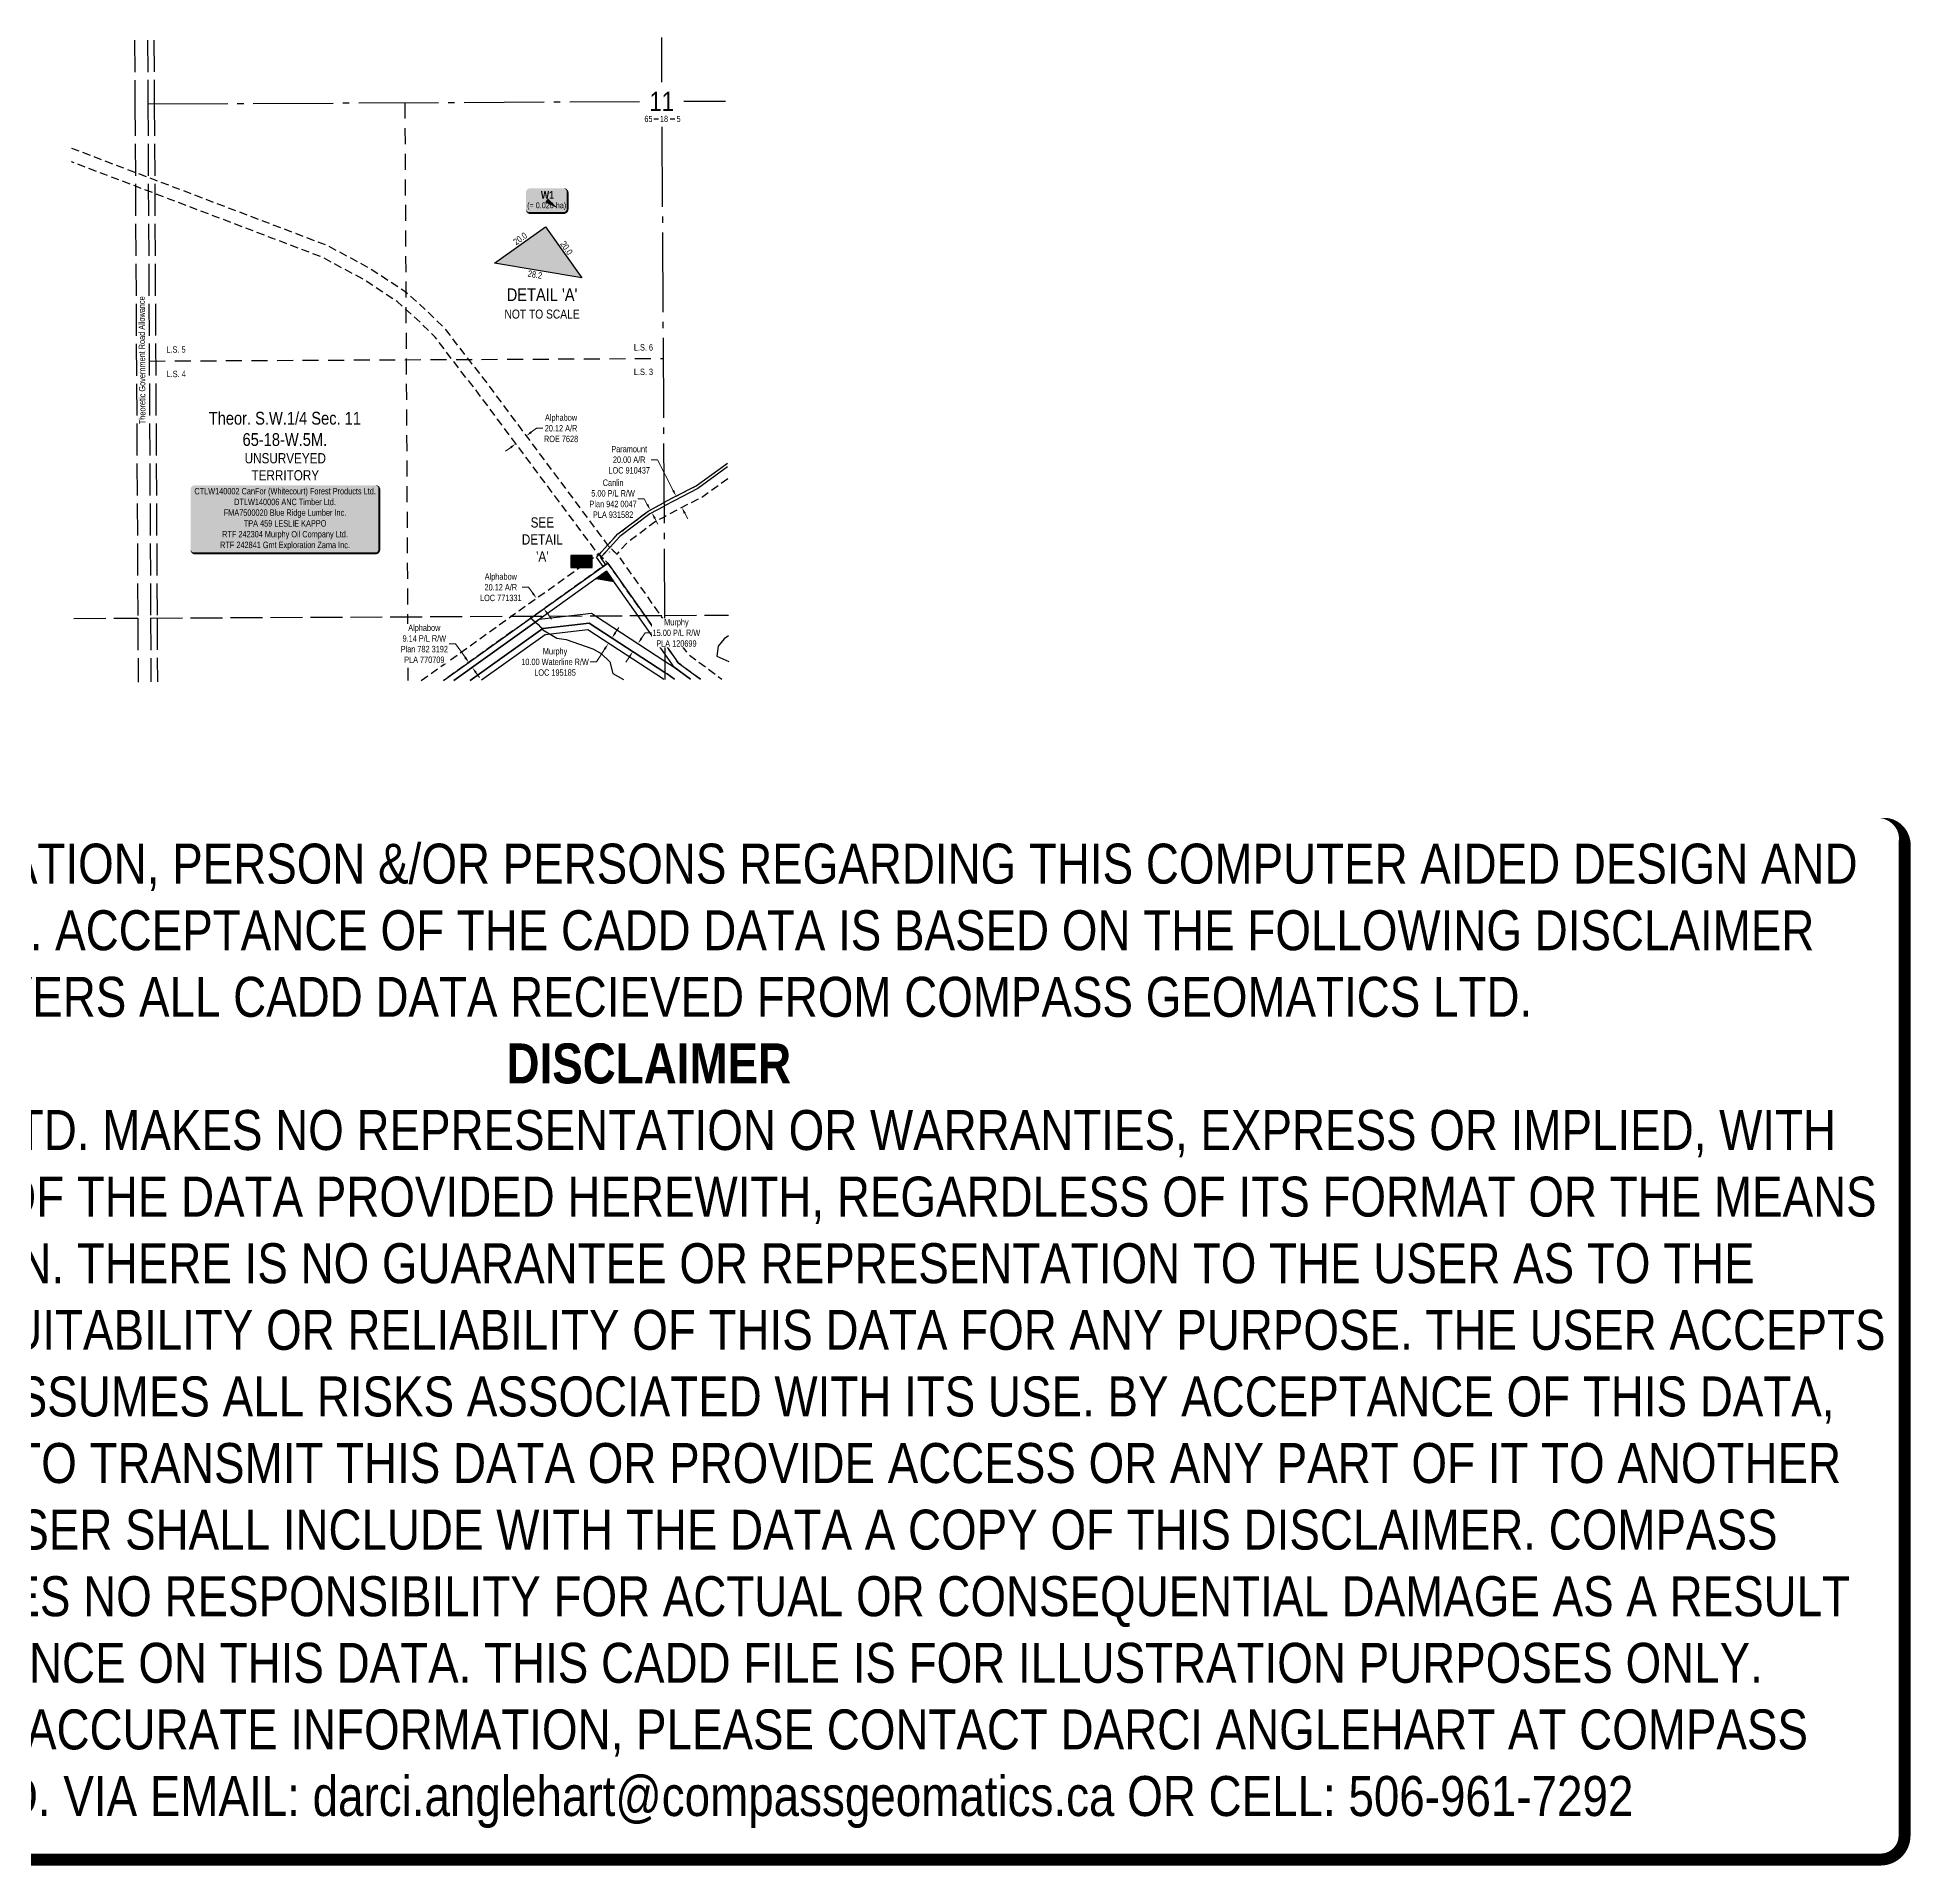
# Model space of a CAD drawing. Extents: x 521851 to 527154, y 6048777 to 6051637.
# Drawn here: x 524223 to 527154, y 6048777 to 6051637 of the extents above; entities that cross this region are included whole.
import ezdxf
from ezdxf.enums import TextEntityAlignment as Align

# ---------------------------------------------------------------- set-up
doc = ezdxf.new("R2010")
doc.units = 0
doc.header["$LTSCALE"] = 5
for name, pattern in [('foc-ACCESSROAD', [3.75, 2.5, -1.25]), ('foc-LSD', [8, 5, -3]), ('foc-QUARTERLINE', [33, 25, -3, 2, -3]), ('foc-UNSURVEYED', [12.5, 10, -2.5])]:
    doc.linetypes.add(name, pattern=pattern)
for name, color, linetype in [('10', 1, 'Continuous'), ('9', 3, 'Continuous'), ('C-RW', 13, 'Continuous'), ('C-SYMBOL', 7, 'Continuous'), ('DETAIL-T', 7, 'Continuous'), ('F-AR', 190, 'foc-ACCESSROAD'), ('F-RW', 190, 'Continuous'), ('L-QSEC', 8, 'foc-QUARTERLINE'), ('L-ROAD-T', 7, 'Continuous'), ('L-SECLBL', 7, 'Continuous'), ('L-SECTION-LSD', 7, 'foc-LSD'), ('L-UNS-T', 3, 'Continuous'), ('L-USEC', 7, 'foc-UNSURVEYED'), ('P-TEMP-BLOCKS', 250, 'Continuous'), ('P-TEMP-H', 41, 'Continuous'), ('P-TEMP_WORKSPACE', 46, 'Continuous'), ('T-WATER', 160, 'Continuous')]:
    doc.layers.add(name, color=color, linetype=linetype)
for name, color, linetype, lineweight in [('C-RW-T', 13, 'Continuous', 9), ('F-AR-T', 190, 'Continuous', 9), ('F-RW-T', 190, 'Continuous', 9), ('P-TEMP-T', 46, 'Continuous', 18)]:
    doc.layers.add(name, color=color, linetype=linetype, lineweight=lineweight)
doc.layers.add('DISCLAIMER', color=7, linetype='Continuous', plot=False)
doc.styles.add('100L', font='ARIALN.TTF', dxfattribs={"height": 11})
doc.styles.add('175L', font='ARIALN.TTF', dxfattribs={"height": 20})
doc.styles.add('80', font='ARIALN.TTF', dxfattribs={"height": 10})
doc.styles.add('80CG', font='ARIALN.TTF', dxfattribs={"height": 10})
doc.styles.add('80L', font='ARIALN.TTF', dxfattribs={"height": 10})
doc.styles.add('BOLD', font='ARIALNB.TTF')
doc.styles.add('foc-LtypeFont', font='ARIALN.TTF', dxfattribs={"height": 7.349999999999999})
doc.styles.add('SIMPLEX', font='ARIALN.TTF')
doc.linetypes.add('foc-TOPO-flowdirection', pattern='A,20,[">",foc-LtypeFont,S=0.3,R=0,X=0,Y=-0.945],-1e-05', length=20.00001)
doc.linetypes.add('foc-TOPO-flowdirection-NOLINE', pattern='A,0,[">",foc-LtypeFont,S=0.3,R=0,X=0,Y=-0.945],-20,[">",foc-LtypeFont,S=0.3,R=0,X=0,Y=-0.945],0', length=20)
doc.dimstyles.new('Compass 5 000', dxfattribs={"dimscale": 5, "dimtxt": 9, "dimasz": 2, "dimexe": 0.2, "dimexo": 0.0625, "dimgap": 0.5, "dimtad": 0, "dimtih": 1, "dimtoh": 1, "dimzin": 0, "dimdsep": 46, "dimtxsty": '80CG', "dimcen": 0.1, "dimse1": 1, "dimse2": 1, "dimclrd": 256, "dimclrt": 256, "dimaunit": 1, "dimadec": 4, "dimazin": 0, "dimtfac": 0.06, "dimtofl": 0, "dimtmove": 0, "dimatfit": 1, "dimfxl": 0.2, "dimtolj": 1, "dimtzin": 0, "dimlwd": -1, "dimarcsym": 0})

# ---------------------------------------------------------------- blocks, each defined once
blk = doc.blocks.new('L-SECLBL')
at = {"layer": '9', "color": 7}
for p, q in [((-5.082139060913505, -27.83004804289613), (-12.28857354467345, -27.83004804289613)), ((20.70431141927111, -27.83004804289613), (13.49787693551116, -27.83004804289613))]:
    blk.add_line(p, q, dxfattribs=at)
at = {"layer": '10', "color": 2, "style": 'SIMPLEX'}
blk.add_attdef('SEC', text='', height=30, dxfattribs=at).set_placement((0, 0), align=Align.MIDDLE)
at = {"layer": '10', "color": 5, "style": '80L'}
blk.add_attdef('TWP', text='', height=9.5, dxfattribs=at).set_placement((-14.43410290347765, -27.36845155570791), align=Align.MIDDLE_RIGHT)
blk.add_attdef('RGE', text='', height=9.5, dxfattribs=at).set_placement((3.622123863462547, -27.36845155570791), align=Align.MIDDLE_CENTER)
blk.add_attdef('MER', text='', height=9.5, dxfattribs=at).set_placement((23.16775162027989, -27.36845155570791), align=Align.MIDDLE_LEFT)
blk = doc.blocks.new('*D24')
at = {"layer": 'C-RW-T', "transparency": 16777216}
for p, q in [((525127.1801828123, 6050705.670840802), (525132.6235190243, 6050714.059529072)), ((525097.5951906117, 6050660.077611325), (525087.5951906117, 6050660.077611325)), ((525110.852993824, 6050680.509121332), (525097.5951906117, 6050660.077611325))]:
    blk.add_line(p, q, dxfattribs=at)
for points in [[(525109.4548791125, 6050681.416344034), (525112.2511085356, 6050679.601898631), (525116.2963300361, 6050688.897809602)], [(525125.7820681008, 6050706.578063503), (525128.5782975238, 6050704.7636181), (525121.7368466002, 6050697.282152532)]]:
    blk.add_solid(points, dxfattribs=at)
at = {"layer": 'C-RW-T', "transparency": 16777216, "insert": (525032.9157908848, 6050660.077611326), "char_height": 10, "attachment_point": 5, "style": '80CG'}
blk.add_mtext('\\A1;Murphy\\P10.00 Waterline R/W\\PLOC 195185', dxfattribs=at)
blk = doc.blocks.new('*D25')
at = {"layer": 'F-RW-T', "transparency": 16777216}
for p, q in [((524877.0641656807, 6050688.436444518), (524867.0641656811, 6050688.436444517)), ((524892.1138177132, 6050667.371088862), (524877.0641656807, 6050688.436444518)), ((524909.0481184893, 6050643.667745566), (524914.8612598889, 6050635.530953381))]:
    blk.add_line(p, q, dxfattribs=at)
for points in [[(524893.4699497442, 6050668.339945762), (524890.7576856823, 6050666.402231963), (524897.9269591128, 6050659.234296678)], [(524910.4042505203, 6050644.636602466), (524907.6919864584, 6050642.698888667), (524903.2349770898, 6050651.804537752)]]:
    blk.add_solid(points, dxfattribs=at)
at = {"layer": 'F-RW-T', "transparency": 16777216, "insert": (524828.360209337, 6050688.436444517), "char_height": 10, "attachment_point": 5, "style": '80CG', "bg_fill": 3, "box_fill_scale": 1.1, "bg_fill_color": 256, "bg_fill_true_color": 13158600, "bg_fill_transparency": 0}
blk.add_mtext('\\A1;Alphabow\\P9.14 P/L R/W\\PPlan 782 3192\\PPLA 770709', dxfattribs=at)
blk = doc.blocks.new('*U30')
h = blk.add_hatch(color=255)
edge = h.paths.add_edge_path()
edge.add_line((-141.5, -54), (141.5, -54))
edge.add_arc((141.5, -48), 6, 270, 360)
edge.add_line((147.5, -48), (147.5, 46.5))
edge.add_arc((141.5, 46.5), 6, 0, 90)
edge.add_line((141.5, 52.5), (-141.5, 52.5))
edge.add_arc((-141.5, 46.5), 6, 90, 180)
edge.add_line((-147.5, 46.5), (-147.5, -48))
edge.add_arc((-141.5, -48), 6, 180, 270)
at = {"color": 44, "flags": 128}
blk.add_lwpolyline([(-141.5, -54, 3, 3, 0), (141.5, -54, 3, 3, 0.414213562373095), (147.5, -48, 3, 3, 0), (147.5, 46.5, 3, 0, 0.414213562373095), (141.5, 52.5, 0, 0, 0), (-141.5, 52.5, 0, 0, 0.414213562373095), (-147.5, 46.5, 0, 0, 0), (-147.5, -48, 0, 3, 0.414213562373095)], format="xyseb", close=True, dxfattribs=at)
at = {"color": 44, "style": '80'}
blk.add_attdef('ENTER_TEXT_001', (-35.98567530695772, -4.996589358799454), '', height=10, dxfattribs=at)
blk = doc.blocks.new('*D26')
at = {"layer": 'F-AR-T', "transparency": 16777216}
for p, q in [((524991.5486861607, 6050776.835251905), (524981.5486861602, 6050776.835251905)), ((524998.0233572498, 6050767.772955339), (524991.5486861607, 6050776.835251905)), ((525021.34778962, 6050735.126830082), (525027.161124018, 6050726.990175784))]:
    blk.add_line(p, q, dxfattribs=at)
for points in [[(524999.3794662994, 6050768.741844404), (524996.6672482002, 6050766.804066272), (525003.8366916478, 6050759.636301041)], [(525022.7038986697, 6050736.095719148), (525019.9916805704, 6050734.157941015), (525015.5344552221, 6050743.263484381)]]:
    blk.add_solid(points, dxfattribs=at)
at = {"layer": 'F-AR-T', "transparency": 16777216, "insert": (524948.0357257235, 6050776.835251905), "char_height": 10, "attachment_point": 5, "style": '80CG'}
blk.add_mtext('\\A1;Alphabow\\P20.12 A/R\\PLOC 771331', dxfattribs=at)
blk = doc.blocks.new('*D27')
at = {"layer": 'F-AR-T', "transparency": 16777216}
for p, q in [((524995.7236461695, 6051019.569448348), (525003.7383721741, 6051025.549763312)), ((525003.7383721741, 6051025.549763312), (525013.7383721741, 6051025.549763311)), ((524963.5667755445, 6050995.575089155), (524955.55204954, 6050989.59477419))]:
    blk.add_line(p, q, dxfattribs=at)
for points in [[(524994.726927009, 6051020.905236015), (524996.7203653306, 6051018.233660679), (524987.7089201645, 6051013.589133384)], [(524962.570056384, 6050996.910876822), (524964.5634947056, 6050994.239301486), (524971.5815015496, 6051001.555404118)]]:
    blk.add_solid(points, dxfattribs=at)
at = {"layer": 'F-AR-T', "transparency": 16777216, "insert": (525042.2854390224, 6051025.549763312), "char_height": 10, "attachment_point": 5, "style": '80CG'}
blk.add_mtext('\\A1;Alphabow\\P20.12 A/R\\PROE 7628', dxfattribs=at)
blk = doc.blocks.new('*D28')
at = {"layer": 'F-AR-T', "transparency": 16777216}
for p, q in [((525193.1853967253, 6050976.381411724), (525183.1853967258, 6050976.381411725)), ((525217.7021167865, 6050928.331459931), (525193.1853967253, 6050976.381411724)), ((525235.8835626356, 6050892.697917009), (525240.4284776468, 6050883.790406272))]:
    blk.add_line(p, q, dxfattribs=at)
for points in [[(525219.1867019096, 6050929.088945767), (525216.2175316638, 6050927.573974096), (525222.2470317977, 6050919.423949193)], [(525237.3681477588, 6050893.455402845), (525234.398977513, 6050891.940431174), (525231.3386476245, 6050901.605427747)]]:
    blk.add_solid(points, dxfattribs=at)
at = {"layer": 'F-AR-T', "transparency": 16777216, "insert": (525148.8845781712, 6050976.381411726), "char_height": 10, "attachment_point": 5, "style": '80CG'}
blk.add_mtext('\\A1;Paramount\\P20.00 A/R\\PLOC 910437', dxfattribs=at)
blk = doc.blocks.new('*D29')
at = {"layer": 'F-RW-T', "transparency": 16777216}
for p, q in [((525172.4298667475, 6050915.409028355), (525162.4298667475, 6050915.409028355)), ((525177.1820223937, 6050906.610334321), (525172.4298667475, 6050915.409028355)), ((525189.0621002107, 6050884.614175608), (525193.8142558569, 6050875.815481574))]:
    blk.add_line(p, q, dxfattribs=at)
for points in [[(525178.6484713992, 6050907.402360261), (525175.7155733882, 6050905.81830838), (525181.9341780399, 6050897.811640286)], [(525190.5285492162, 6050885.406201549), (525187.5956512052, 6050883.822149667), (525184.3099445645, 6050893.412869643)]]:
    blk.add_solid(points, dxfattribs=at)
at = {"layer": 'F-RW-T', "transparency": 16777216, "insert": (525123.6952146324, 6050915.409028355), "char_height": 10, "attachment_point": 5, "style": '80CG'}
blk.add_mtext('\\A1;Canlin\\P5.00 P/L R/W\\PPlan 942 0047\\PPLA 931582', dxfattribs=at)
blk = doc.blocks.new('*U31')
h = blk.add_hatch(color=191)
edge = h.paths.add_edge_path()
edge.add_line((-26.49999999999998, -20), (26.49999999999998, -20))
edge.add_arc((26.49999999999998, -14), 6, 270, 360)
edge.add_line((32.49999999999998, -14), (32.49999999999998, 12.5))
edge.add_arc((26.49999999999998, 12.5), 6, 0, 90)
edge.add_line((26.49999999999998, 18.5), (-26.49999999999998, 18.5))
edge.add_arc((-26.49999999999998, 12.5), 6, 90, 180)
edge.add_line((-32.49999999999998, 12.5), (-32.49999999999998, -14))
edge.add_arc((-26.49999999999998, -14), 6, 180, 270)
at = {"color": 250, "flags": 128}
blk.add_lwpolyline([(-26.49999999999998, -20, 3, 3, 0), (26.49999999999998, -20, 3, 3, 0.414213562373095), (32.49999999999998, -14, 3, 3, 0), (32.49999999999998, 12.5, 3, 0, 0.414213562373095), (26.49999999999998, 18.5, 0, 0, 0), (-26.49999999999998, 18.5, 0, 0, 0.414213562373095), (-32.49999999999998, 12.5, 0, 0, 0), (-32.49999999999998, -14, 0, 3, 0.414213562373095)], format="xyseb", close=True, dxfattribs=at)
at = {"flags": 128}
blk.add_lwpolyline([(17.59056231127318, -12.70077789329578, 0, 7.499999999999998, 0), (-0.5199258104503687, -0.1220058505066113, 0, 0, 0)], format="xyseb", dxfattribs=at)
at = {"color": 250}
for tag, p, height, style in [('TEMP_AREA_W1_001', (-9.212824010914055, 2.244292974654144), 12, 'BOLD'), ('ENTER_TEXT_001', (-30.65893587994544, -12.47010782646594), 9, '80')]:
    blk.add_attdef(tag, p, '', height=height, dxfattribs=dict(at, style=style))
blk = doc.blocks.new('Temp_Area')
h = blk.add_hatch(color=191)
h.dxf.hatch_style = 1
h.paths.add_polyline_path([(-16.82711371331243, -9.436567862801894), (16.33187767662457, -9.436567862801894), (16.33187767662457, 9.053714016554295), (-16.82711371331243, 9.053714016554295)])
at = {"color": 250}
for points in [[(-17.02711371331247, -9.636567862801712), (16.53187767662462, -9.636567862801712), (16.53187767662462, 9.253714016554113), (-17.02711371331247, 9.253714016554113)], [(-16.92711371331245, -9.536567862801803), (16.43187767662459, -9.536567862801803), (16.43187767662459, 9.153714016554204), (-16.92711371331245, 9.153714016554204)]]:
    blk.add_lwpolyline(points, close=True, dxfattribs=at)
at = {"color": 250, "style": '80L'}
blk.add_attdef('TEMPORARY', text='', height=9, dxfattribs=at).set_placement((0.001048257894581184, -0.1484938545327168), align=Align.MIDDLE_CENTER)
blk = doc.blocks.new('*D33')
at = {"layer": 'C-RW-T', "transparency": 16777216}
for p, q in [((525168.2201197548, 6050697.124495313), (525173.6793821319, 6050705.502827742)), ((525173.6793821319, 6050705.502827742), (525183.6793821319, 6050705.502827742)), ((525149.1649879036, 6050667.880575877), (525143.7057255264, 6050659.502243447))]:
    blk.add_line(p, q, dxfattribs=at)
for points in [[(525166.8237310168, 6050698.034372375), (525169.6165084932, 6050696.21461825), (525162.7608573777, 6050688.746162883)], [(525147.7685991656, 6050668.790452939), (525150.561376642, 6050666.970698814), (525154.6242502807, 6050676.258908306)]]:
    blk.add_solid(points, dxfattribs=at)
at = {"layer": 'C-RW-T', "transparency": 16777216, "insert": (525222.76533029, 6050705.502827743), "char_height": 10, "attachment_point": 5, "style": '80CG', "bg_fill": 3, "box_fill_scale": 1.1, "bg_fill_color": 256, "bg_fill_true_color": 13158600, "bg_fill_transparency": 0}
blk.add_mtext('\\A1;Murphy\\P15.00 P/L R/W\\PPLA 120699', dxfattribs=at)
blk = doc.blocks.new('Disclaimer_Legal')
at = {"layer": 'DISCLAIMER', "color": 254, "flags": 128}
blk.add_lwpolyline([(-3612.859355113964, -1104.601793492536, 37.5, 37.5, 0), (4096.10254652852, -1104.601793492536, 37.5, 37.5, 0.414213562373095), (4171.10254652852, -1029.601793492536, 37.5, 37.5, 0), (4171.10254652852, 2078.694150954953, 37.5, 0, 0.414213562373095), (4096.10254652852, 2153.694150954953, 0, 0, 0), (-3612.859355113964, 2153.694150954953, 0, 0, 0.414213562373095), (-3687.859355113964, 2078.694150954953, 0, 0, 0), (-3687.859355113964, -1029.601793492536, 0, 37.5, 0.414213562373095)], format="xyseb", close=True, dxfattribs=at)
at = {"layer": 'DISCLAIMER', "color": 254, "insert": (241.6215957072782, 533.9211787312088), "char_height": 125, "width": 7717.567617301413, "attachment_point": 5, "style": '80'}
blk.add_mtext('NOTICE TO THE CORPORATION, PERSON &/OR PERSONS REGARDING THIS COMPUTER AIDED DESIGN AND DRAFTING (CADD) FILES. ACCEPTANCE OF THE CADD DATA IS BASED ON THE FOLLOWING DISCLAIMER WHICH COVERS ALL CADD DATA RECIEVED FROM COMPASS GEOMATICS LTD.\\P{\\fArial Narrow|b1|i0|c0|p34;DISCLAIMER}\\PCOMPASS GEOMATICS LTD. MAKES NO REPRESENTATION OR WARRANTIES, EXPRESS OR IMPLIED, WITH RESPECT TO THE REUSE OF THE DATA PROVIDED HEREWITH, REGARDLESS OF ITS FORMAT OR THE MEANS OF ITS TRANSMISSION. THERE IS NO GUARANTEE OR REPRESENTATION TO THE USER AS TO THE ACCURACY, CURRENCY, SUITABILITY OR RELIABILITY OF THIS DATA FOR ANY PURPOSE. THE USER ACCEPTS THE DATA "AS IS", AND ASSUMES ALL RISKS ASSOCIATED WITH ITS USE. BY ACCEPTANCE OF THIS DATA, THE USER AGREES NOT TO TRANSMIT THIS DATA OR PROVIDE ACCESS OR ANY PART OF IT TO ANOTHER PARTY UNLESS THE USER SHALL INCLUDE WITH THE DATA A COPY OF THIS DISCLAIMER. COMPASS GEOMATICS LTD. ASSUMES NO RESPONSIBILITY FOR ACTUAL OR CONSEQUENTIAL DAMAGE AS A RESULT OF ANY USER\'S RELIANCE ON THIS DATA. THIS CADD FILE IS FOR ILLUSTRATION PURPOSES ONLY.\\PIF YOU REQUIRE MORE ACCURATE INFORMATION, PLEASE CONTACT DARCI ANGLEHART AT COMPASS GEOMATICS LTD. VIA EMAIL: darci.anglehart@compassgeomatics.ca OR CELL: 506-961-7292', dxfattribs=at)

msp = doc.modelspace()

# ---------------------------------------------------------------- hatches: boundary and pattern name
at = {"layer": 'P-TEMP-H'}
h = msp.add_hatch(color=256, dxfattribs=at)
h.dxf.hatch_style = 1
h.paths.add_polyline_path([(524938.3102629082, 6051283.830651234), (525018.1050682401, 6051340.840035118), (525074.7053158967, 6051260.754501005)])
h = msp.add_hatch(color=256, dxfattribs=at)
h.dxf.hatch_style = 1
h.paths.add_polyline_path([(525096.9638303551, 6050790.2091984), (525113.2288276302, 6050801.829851089), (525124.7658839279, 6050785.505451031)])

# ---------------------------------------------------------------- linework, layer by layer
at = {"layer": 'C-RW'}
for points in [[(524874.2658153978, 6050631.118590835), (525005.0698893588, 6050724.568510705), (525008.1236450027, 6050726.749773144), (525053.680471884, 6050731.955861029), (525090.0694623499, 6050736.11462466), (525096.1168783299, 6050732.170910054), (525204.6551265572, 6050661.448152277), (525219.0937217813, 6050652.039956803), (525244.9581950831, 6050632.973566443)], [(525219.8696964849, 6050632.848021502), (525208.2431440303, 6050641.403457798), (525204.7546207603, 6050643.671422929), (525086.4000191829, 6050720.607102234), (525013.6774634522, 6050712.305444497), (524900.2380589213, 6050631.248558109)]]:
    msp.add_lwpolyline(points, dxfattribs=at)
at = {"layer": 'C-RW', "flags": 128}
for points in [[(524900.2380589214, 6050631.248558109), (525013.6774634523, 6050712.305444497), (525086.400019183, 6050720.607102233), (525204.7546207604, 6050643.671422929), (525208.2431440304, 6050641.403457798), (525219.8696964841, 6050632.848021502)], [(525203.1067995224, 6050632.764138566), (525202.5481528168, 6050633.17499633), (525083.9628347779, 6050710.260967332), (525017.3848910687, 6050702.661479117), (524917.5520855018, 6050631.335198944)]]:
    msp.add_lwpolyline(points, dxfattribs=at)
at = {"layer": 'F-AR', "flags": 128}
for points in [[(524276.0987243621, 6051463.953350408), (524376.2558522554, 6051425.871912177), (524406.4776176087, 6051414.381395613), (524676.1308742111, 6051311.855955751), (524741.9257230279, 6051276.630698564), (524798.0366150796, 6051239.94277173), (524835.7746155806, 6051205.826486281), (524860.276728846, 6051181.651854934), (524901.384540976, 6051127.631248873), (524919.4693198481, 6051105.04279469), (525103.0243434523, 6050859.045179205), (525115.1670679321, 6050842.772975812), (525118.695575109, 6050839.259074962), (525129.3490276855, 6050828.677936268), (525131.8240947612, 6050826.219872491), (525197.9284594026, 6050732.687366596), (525204.3068583424, 6050723.662905794), (525240.2610538722, 6050672.789895704), (525293.9409342295, 6050633.218680157)], [(525260.2576206644, 6050633.050126045), (525225.7048475817, 6050658.52117929), (525204.503635138, 6050688.518523841), (525173.3751936904, 6050732.562675961), (525115.3911990798, 6050814.606118717), (525105.2531980249, 6050824.602721024), (525101.6929333434, 6050828.1128541), (525100.8473480304, 6050828.946777433), (525099.0672164675, 6050830.702195591), (524903.3418716987, 6051093.008474524), (524885.3183324048, 6051115.51617006), (524845.1273636085, 6051168.330173039), (524821.9543178959, 6051191.194012021), (524785.7088374762, 6051223.961192059), (524731.6517521146, 6051259.30639392), (524667.7867564776, 6051293.49914283), (524406.5948319881, 6051392.807742236), (524376.3730396165, 6051404.298258662), (524276.2159082457, 6051442.379340136)], [(525303.0087569109, 6050946.596189641), (525264.258513522, 6050918.402356112), (525226.2055485173, 6050898.986253101), (525203.3940294121, 6050886.666760162), (525189.5574830436, 6050879.194793077), (525144.5246596735, 6050845.361300649), (525129.3490276855, 6050828.677936268), (525118.695575109, 6050839.259074962), (525115.1670679321, 6050842.772975812), (525131.0222669062, 6050860.236708817), (525178.7377808585, 6050896.085273069), (525202.8148589073, 6050909.089250929), (525203.2669871876, 6050909.332232432), (525216.9048060399, 6050916.698163871), (525253.7632884536, 6050935.504615519), (525302.8708098322, 6050971.233799991)], [(525118.0302962763, 6050832.054963012), (525118.0001731465, 6050832.022225839), (525117.9758423652, 6050832.054704087)], [(524823.5931076424, 6050630.865020376), (524964.4632670131, 6050731.505465521), (525100.8473480304, 6050828.946777433), (525101.6929366627, 6050828.112253694), (525105.2531980249, 6050824.602721024), (525115.3911990798, 6050814.606118717), (525112.0212616293, 6050812.198273765), (525107.954265243, 6050809.292624095), (524999.320495715, 6050731.681445595), (524858.4463869263, 6050631.039429094)]]:
    msp.add_lwpolyline(points, dxfattribs=at)
at = {"layer": 'F-RW'}
for points in [[(525302.9052837957, 6050965.076684696), (525256.3863243934, 6050931.230445131), (525219.2298937623, 6050912.270909379), (525203.2988366565, 6050903.668166433), (525202.8728935961, 6050903.438239502), (525181.4417477105, 6050891.863946286), (525134.3969079911, 6050856.518723372), (525118.6796289335, 6050839.274697945), (525105.2476543123, 6050824.617701079), (525104.0556093284, 6050823.357715565), (525112.0212616293, 6050812.198273765), (525107.9542613694, 6050809.293324571), (525097.6386673218, 6050823.746441722), (525101.6870399843, 6050828.128032376), (525115.1485717718, 6050842.797991415), (525131.0222669062, 6050860.236708817), (525178.7377808585, 6050896.085273069), (525202.8148589073, 6050909.089250929), (525203.2669871876, 6050909.332232432), (525216.9048060399, 6050916.698163871), (525253.7632884536, 6050935.504615519), (525302.8708098322, 6050971.233799991)], [(525112.1091911754, 6050832.026808433), (525106.0497853496, 6050825.464937853), (525105.2531980249, 6050824.602721027), (525104.1201093803, 6050823.37598497), (525112.021257755, 6050812.198974233), (525107.9542613694, 6050809.29332456), (525097.7046346774, 6050823.793539716), (525101.6933980872, 6050828.112856658), (525102.7692533251, 6050829.278332201), (525105.2769700128, 6050831.994321541)], [(524858.4472420434, 6050631.039433373), (524999.3205001228, 6050731.680645052), (525107.9542613694, 6050809.29332457), (525112.0212577544, 6050812.198974236), (525115.3911990798, 6050814.606118717), (525173.3743222809, 6050732.562671124), (525204.5036351382, 6050688.518523836), (525225.7048475811, 6050658.521179289), (525260.2576206628, 6050633.050126045)], [(525244.9580221436, 6050632.973565578), (525219.0937217813, 6050652.039956798), (525204.5929937876, 6050672.557232662), (525162.222652344, 6050732.505859392), (525113.2288276302, 6050801.829851089), (525015.1557109515, 6050731.76075684), (525005.0719777601, 6050724.558515066), (524874.2801601755, 6050631.118662617)]]:
    msp.add_lwpolyline(points, dxfattribs=at)
at = {"layer": 'L-QSEC'}
for p, q in [((525199.1930092095, 6051636.978449274), (525199.5850350583, 6051566.961887923)), ((524395.7912296558, 6051532.949209676), (525165.1050578621, 6051536.804068141)), ((525234.3506972928, 6051537.151042457), (525299.7517749089, 6051537.478752538)), ((525199.9767608522, 6051496.99891694), (525204.2559934764, 6050732.719840621)), ((525204.2559934764, 6050732.719840621), (525204.8155902397, 6050632.772689497))]:
    msp.add_line(p, q, dxfattribs=at)
at = {"layer": 'L-SECTION-LSD'}
for p, q in [((524797.7627242435, 6051534.963398375), (524802.1978550871, 6050730.707488236)), ((524397.9754652417, 6051130.822915327), (525202.0044563281, 6051134.848652741)), ((524802.1978550871, 6050730.707488236), (524802.7490695425, 6050630.760715069))]:
    msp.add_line(p, q, dxfattribs=at)
at = {"layer": 'L-USEC'}
for p, q in [((524375.1316283175, 6051632.847532582), (524375.6746811947, 6051532.848266411)), ((524395.2481773203, 6051632.948374328), (524395.7911845682, 6051532.957510463)), ((524405.3112517619, 6051632.998819262), (524405.8542361843, 6051533.012158555)), ((524375.6746811947, 6051532.848266411), (524380.0431538166, 6050728.595410777)), ((524395.7911844429, 6051532.957533532), (524400.1596570648, 6050728.704677898)), ((524405.8542359963, 6051533.012193163), (524410.2227086182, 6050728.75933753)), ((524280.0955609922, 6050728.120130976), (524380.0431538166, 6050728.595410777)), ((524380.0431538166, 6050728.595410777), (524380.5859928078, 6050628.648175797)), ((524400.1596571152, 6050728.704668651), (524400.702542777, 6050628.748840692)), ((524400.1597037858, 6050728.696075674), (525204.2559934764, 6050732.719840621)), ((524410.2227086935, 6050728.759323658), (524410.7656177018, 6050628.799197159)), ((525204.2559934764, 6050732.719840621), (525304.254772676, 6050733.220151348))]:
    msp.add_line(p, q, dxfattribs=at)
at = {"layer": 'P-TEMP_WORKSPACE'}
for points in [[(524938.3102629082, 6051283.830651234), (525018.1050682401, 6051340.840035118), (525074.7053158967, 6051260.754501005)], [(525096.9638303551, 6050790.2091984), (525113.2288276302, 6050801.829851089), (525124.7658839279, 6050785.505451031)]]:
    msp.add_lwpolyline(points, close=True, dxfattribs=at)
at = {"layer": 'T-WATER', "linetype": 'foc-TOPO-flowdirection-NOLINE', "flags": 128}
msp.add_lwpolyline([(524993.7680474072, 6050729.371260279), (525006.3246073647, 6050718.684741213), (525013.5349093213, 6050710.509933914), (525035.9154307344, 6050697.119801502), (525050.3780131231, 6050694.918930287), (525091.9736794165, 6050680.384384811), (525104.9030481641, 6050673.4469429), (525118.3841339482, 6050660.238717183), (525123.1966656804, 6050641.864141189), (525140.0242574502, 6050632.44846826)], dxfattribs=at)
at = {"layer": 'T-WATER', "flags": 128}
msp.add_lwpolyline([(524993.7680474072, 6050729.371260279), (525006.3246073647, 6050718.684741213), (525013.5349093213, 6050710.509933914), (525035.9154307344, 6050697.119801502), (525050.3780131231, 6050694.918930287), (525091.9736794165, 6050680.384384811), (525104.9030481641, 6050673.4469429), (525118.3841339482, 6050660.238717183), (525123.1966656804, 6050641.864141189), (525140.0242574502, 6050632.44846826)], dxfattribs=at)
at = {"layer": 'T-WATER', "linetype": 'foc-TOPO-flowdirection', "flags": 128}
msp.add_lwpolyline([(525304.3844794307, 6050700.897096124), (525297.2547560427, 6050696.368780462), (525287.8682119383, 6050684.660947634), (525286.2361756837, 6050669.316775274), (525304.6084883572, 6050660.887997448)], dxfattribs=at)

# ---------------------------------------------------------------- block references
at = {"xscale": 0.5, "yscale": 0.5, "zscale": 0.5}
msp.add_blockref('Disclaimer_Legal', (525058.7423271899, 6049338.836204678), dxfattribs=at)
at = {"layer": 'L-SECLBL'}
msp.add_blockref('L-SECLBL', (525199.7529179709, 6051536.97768077), dxfattribs=at).add_auto_attribs({'SEC': '11', 'TWP': '65', 'RGE': '18', 'MER': '5'})
ref = msp.add_blockref('*U30', (524610.3661724227, 6050883.853127481), dxfattribs=at)
ref.add_attrib('ENTER_TEXT_001', 'CTLW140002 CanFor (Whitecourt) Forest Products Ltd.', (524468.5994602807, 6050922.194418978), dxfattribs={"layer": '0', "color": 44, "height": 9.99999999999996, "style": '80'})
ref.add_attrib('ENTER_TEXT_002', 'DTLW140006 ANC Timber Ltd.', (524530.8470728319, 6050905.350398969), dxfattribs={"layer": '0', "color": 44, "height": 9.99999999999996, "style": '80'})
ref.add_attrib('ENTER_TEXT_003', 'FMA7500020 Blue Ridge Lumber Inc.', (524514.5339759697, 6050888.642804608), dxfattribs={"layer": '0', "color": 44, "height": 9.99999999999996, "style": '80'})
ref.add_attrib('ENTER_TEXT_004', 'TPA 459 LESLIE KAPPO', (524545.833430267, 6050871.798784599), dxfattribs={"layer": '0', "color": 44, "height": 9.99999999999996, "style": '80'})
ref.add_attrib('ENTER_TEXT_005', 'RTF 242304 Murphy Oil Company Ltd.', (524512.0373866109, 6050854.95476459), dxfattribs={"layer": '0', "color": 44, "height": 9.99999999999996, "style": '80'})
ref.add_attrib('ENTER_TEXT_006', 'RTF 242841 Gmt Exploration Zama Inc.', (524508.8518477296, 6050838.110744581), dxfattribs={"layer": '0', "color": 44, "height": 9.99999999999996, "style": '80'})
at = {"layer": 'P-TEMP-BLOCKS'}
for name, p, values in [('*U31', (525019.9376389693, 6051382.336928334), {'TEMP_AREA_W1_001': 'W1', 'ENTER_TEXT_001': '(= 0.020 ha)'}), ('Temp_Area', (525074.5827164872, 6050817.296181821), {'TEMPORARY': 'W1'})]:
    msp.add_blockref(name, p, dxfattribs=at).add_auto_attribs(values)

# ---------------------------------------------------------------- texts
at = {"layer": 'C-SYMBOL', "color": 3, "insert": (524610.1529198146, 6051051.29773308), "char_height": 20, "width": 234.1290586630286, "attachment_point": 2, "style": '175L'}
msp.add_mtext('Theor. S.W.1/4 Sec. 11\\P65-18-W.5M.', dxfattribs=at)
at = {"layer": 'DETAIL-T', "color": 3, "attachment_point": 5, "style": '80CG'}
for s, insert, char_height, width in [("DETAIL 'A'\\P{\\H0.7x;NOT TO SCALE}", (525012.5352477727, 6051220.840007518), 19.98974, 116.9148895582538), ("SEE\\PDETAIL\\P'A'", (525012.9834028276, 6050851.644537407), 15.991792, 63.60348017920873)]:
    msp.add_mtext(s, dxfattribs=dict(at, insert=insert, char_height=char_height, width=width))
at = {"layer": 'L-ROAD-T', "style": '80L'}
msp.add_text('Theoretic Government Road Allowance', height=10, rotation=90.31121130238084, dxfattribs=at).set_placement((524386.5900487974, 6051132.005807935), align=Align.MIDDLE_CENTER)
at = {"layer": 'L-UNS-T', "color": 3, "insert": (524610.8362522118, 6050965.279871046), "char_height": 15.99179807999985, "attachment_point": 5, "style": '80L'}
msp.add_mtext_dynamic_manual_height_columns('UNSURVEYED TERRITORY', width=126.4137517053206, gutter_width=47.49999999999999, heights=[0], dxfattribs=at)
at = {"layer": 'P-TEMP-T', "char_height": 9.994869999999999, "attachment_point": 1, "style": '80L'}
for s, insert, rotation in [('20.0', (524966.3264492818, 6051319.925806601), 35.54390313224869), ('20.0', (525048.4713134036, 6051319.647518603), 305.2506622283214), ('28.2', (524991.3875751104, 6051272.892133493), 350.39728267673115)]:
    msp.add_mtext_dynamic_manual_height_columns(s, width=21.82140560313779, gutter_width=49.97435, heights=[0], dxfattribs=dict(at, insert=insert, rotation=rotation))

# ---------------------------------------------------------------- dimensions: what is measured, and where the dimension line sits
at = {"layer": 'C-RW-T'}
dim = msp.add_linear_dim(base=(525116.2963300361, 6050688.897809602), p1=(525118.7531608681, 6050699.218236466), p2=(525113.312644304, 6050690.833893537), angle=237.02086260686548, text='Murphy\\P10.00 Waterline R/W\\PLOC 195185', dimstyle='Compass 5 000', dxfattribs=at)
dim.commit()
dim.dimension.update_dxf_attribs({"geometry": '*D24', "text_midpoint": (525032.9157908848, 6050660.077611326), "dimtype": 161})
at = {"layer": 'F-AR-T'}
dim = msp.add_aligned_dim(p1=(524971.3866544424, 6051001.81653521), p2=(524987.5140730579, 6051013.850264476), distance=-0.32581412206989874, text='Alphabow\\P20.12 A/R\\PROE 7628', dimstyle='Compass 5 000', dxfattribs=at)
dim.commit()
dim.dimension.update_dxf_attribs({"geometry": '*D27', "text_midpoint": (525042.2854390224, 6051025.549763312)})
for base, p1, p2, angle, text, picture, middle in [((525222.2470317977, 6050919.423949193), (525245.2320310198, 6050908.694304608), (525236.1404151934, 6050926.512826053), 117.03222128973242, 'Paramount\\P20.00 A/R\\PLOC 910437', '*D28', (525148.8845781712, 6050976.381411726)), ((525003.8366916478, 6050759.636301041), (525066.9752647728, 6050780.016013939), (525055.2775011986, 6050796.388830598), 125.54438444112687, 'Alphabow\\P20.12 A/R\\PLOC 771331', '*D26', (524948.0357257235, 6050776.835251905))]:
    dim = msp.add_linear_dim(base=base, p1=p1, p2=p2, angle=angle, text=text, dimstyle='Compass 5 000', dxfattribs=at)
    dim.commit()
    dim.dimension.update_dxf_attribs({"geometry": picture, "text_midpoint": middle, "dimtype": 161})
at = {"layer": 'F-RW-T'}
dim = msp.add_linear_dim(base=(525181.9341780399, 6050897.811640286), p1=(525187.7626582454, 6050895.277672846), p2=(525185.386891721, 6050899.676443488), angle=118.37338634579537, text='Canlin\\P5.00 P/L R/W\\PPlan 942 0047\\PPLA 931582', dimstyle='Compass 5 000', dxfattribs=at)
dim.commit()
dim.dimension.update_dxf_attribs({"geometry": '*D29', "text_midpoint": (525123.6952146324, 6050915.409028355), "dimtype": 161})

# ---------------------------------------------------------------- next in the draw order: texts
at = {"layer": 'L-SECTION-LSD', "char_height": 10, "attachment_point": 1, "style": '100L', "bg_fill": 3, "box_fill_scale": 1.5, "bg_fill_color": 256, "bg_fill_transparency": 0}
for s, width, insert in [('\\pi1.75858;L.S. 5', 30.40114225648213, (524423.1550934737, 6051153.869052966)), ('L.S. 6', 30.48313244569026, (525156.2324947304, 6051157.199269229)), ('L.S. 3', 30.37591450595655, (525156.2324947304, 6051118.914557694)), ('\\pi1.98601;L.S. 4', 30.53989488437281, (524423.1550934737, 6051115.584341432))]:
    msp.add_mtext_dynamic_manual_height_columns(s, width=width, gutter_width=55, heights=[0], dxfattribs=dict(at, insert=insert))

# ---------------------------------------------------------------- next in the draw order: dimensions: what is measured, and where the dimension line sits
at = {"layer": 'C-RW-T'}
dim = msp.add_aligned_dim(p1=(525154.9773638651, 6050676.028821983), p2=(525163.1139709619, 6050688.51607656), distance=0.42146045998952825, text='Murphy\\P15.00 P/L R/W\\PPLA 120699', dimstyle='Compass 5 000', override={"dimtfill": 1}, dxfattribs=at)
dim.commit()
dim.dimension.update_dxf_attribs({"geometry": '*D33', "text_midpoint": (525222.76533029, 6050705.502827743)})
at = {"layer": 'F-RW-T'}
dim = msp.add_linear_dim(base=(524903.2349770898, 6050651.804537752), p1=(524904.8170651748, 6050664.156772252), p2=(524910.1250831523, 6050656.727013326), angle=305.54302541902626, text='Alphabow\\P9.14 P/L R/W\\PPlan 782 3192\\PPLA 770709', dimstyle='Compass 5 000', override={"dimtfill": 1}, dxfattribs=at)
dim.commit()
dim.dimension.update_dxf_attribs({"geometry": '*D25', "text_midpoint": (524828.360209337, 6050688.436444517), "dimtype": 161})

doc.saveas('drawing.dxf')
